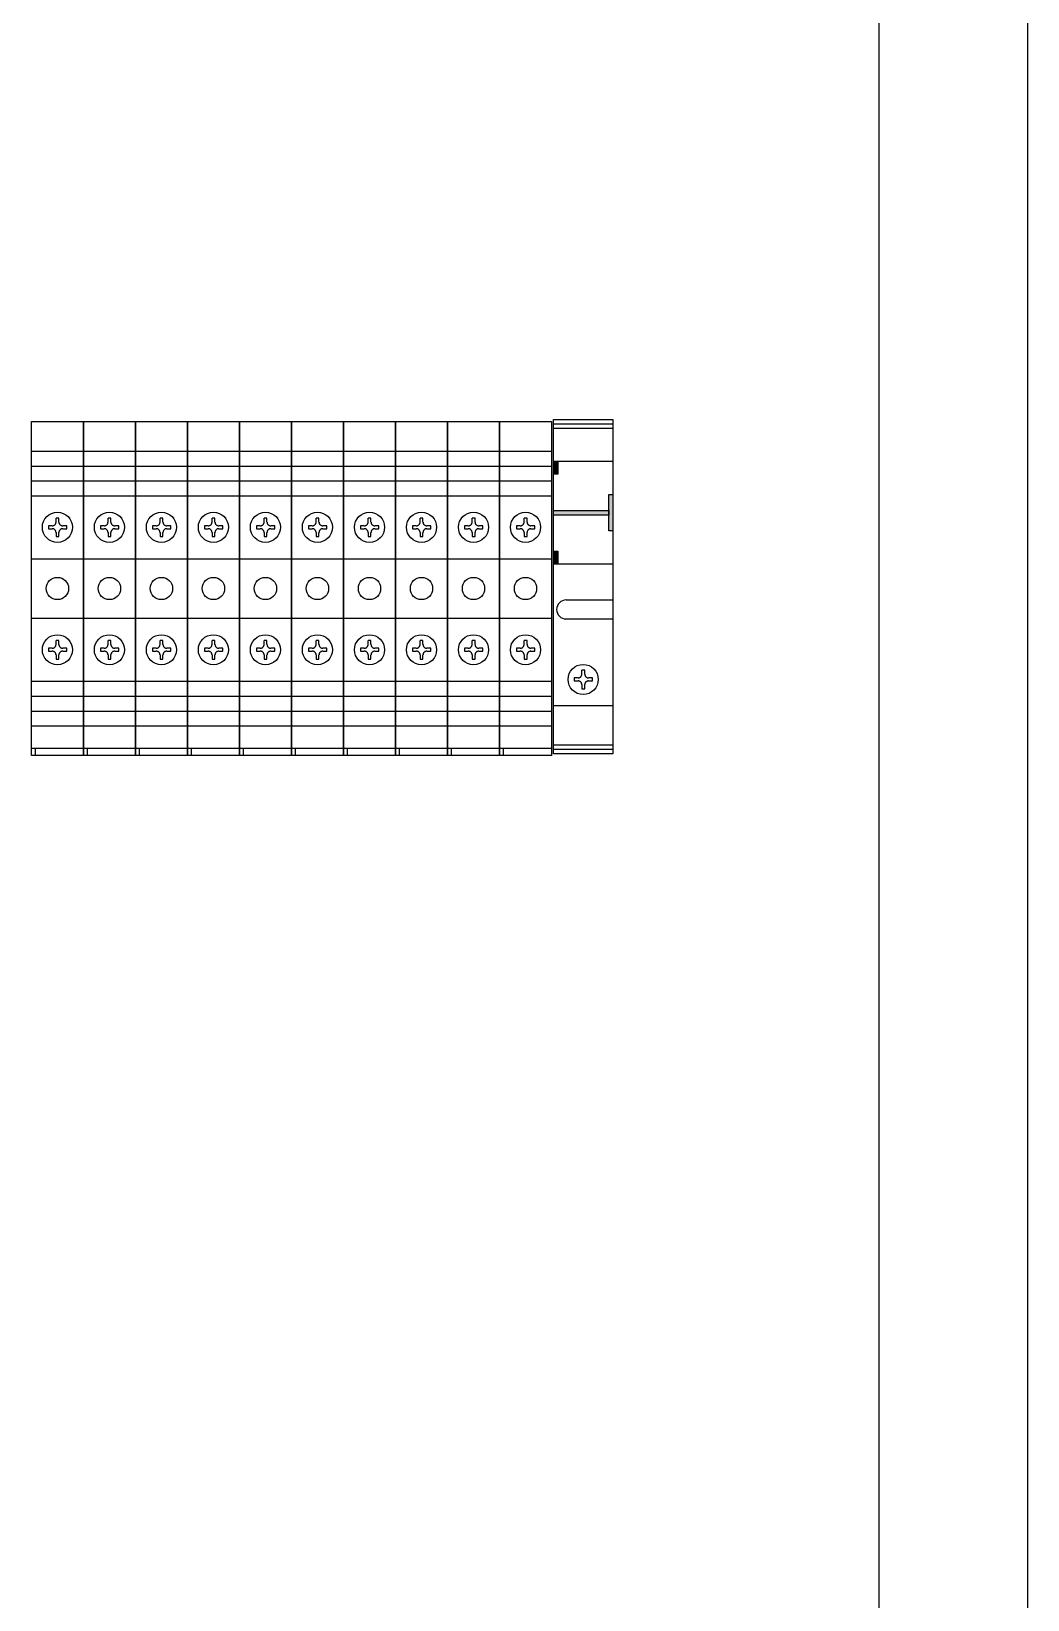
# Model space of a CAD drawing. Extents: x 304728 to 305528, y 295754 to 297954.
# Drawn here: x 305393.5 to 305527.6, y 296362.8 to 296574 of the extents above; entities that cross this region are included whole.
import ezdxf

# ---------------------------------------------------------------- set-up
doc = ezdxf.new("R2010")
doc.units = 0
doc.header["$MEASUREMENT"] = 0
doc.linetypes.add('ACAD_ISO02W100', pattern=[15, 12, -3])
doc.linetypes.add('DASHED', pattern=[0.75, 0.5, -0.25])
for name, color, linetype in [('Layer1', 7, 'Continuous'), ('布置图', 30, 'Continuous'), ('文字', 3, 'Continuous')]:
    doc.layers.add(name, color=color, linetype=linetype)

msp = doc.modelspace()

# ---------------------------------------------------------------- hatches: boundary and pattern name
for points in [[(305463.81, 296514.37), (305464.41, 296514.37), (305464.41, 296516.12), (305463.81, 296516.12)], [(305471.27, 296506.72), (305471.81, 296506.72), (305471.81, 296511.63), (305471.27, 296511.63)], [(305471.27, 296508.84), (305471.27, 296509.5), (305463.81, 296509.5), (305463.81, 296508.84)], [(305464.41, 296503.98), (305463.81, 296503.98), (305463.81, 296502.23), (305464.41, 296502.23)]]:
    msp.add_hatch(color=7).paths.add_polyline_path(points)

# ---------------------------------------------------------------- linework, layer by layer
at = {"color": 0}
for p, q in [((305463.81, 296521.14), (305471.81, 296521.14)), ((305463.81, 296520.55), (305471.81, 296520.55)), ((305465.52, 296497.44), (305471.81, 296497.44)), ((305465.52, 296494.87), (305471.81, 296494.87)), ((305463.81, 296483.2), (305471.81, 296483.2)), ((305463.81, 296477.91), (305471.81, 296477.91)), ((305463.81, 296477.31), (305471.81, 296477.31))]:
    msp.add_line(p, q, dxfattribs=at)
at = {"color": 1}
for p, q in [((305393.53, 296517.47), (305400.54, 296517.47)), ((305428.54, 296517.47), (305435.54, 296517.47)), ((305393.53, 296515.47), (305400.54, 296515.47)), ((305428.54, 296515.47), (305435.54, 296515.47)), ((305393.53, 296513.47), (305400.54, 296513.47)), ((305428.54, 296513.47), (305435.54, 296513.47)), ((305393.53, 296511.47), (305400.54, 296511.47)), ((305428.54, 296511.47), (305435.54, 296511.47)), ((305393.53, 296502.97), (305400.54, 296502.97)), ((305428.54, 296502.97), (305435.54, 296502.97)), ((305393.53, 296494.97), (305400.54, 296494.97)), ((305428.54, 296494.97), (305435.54, 296494.97)), ((305393.53, 296486.47), (305400.54, 296486.47)), ((305428.54, 296486.47), (305435.54, 296486.47)), ((305393.53, 296484.47), (305400.54, 296484.47)), ((305428.54, 296484.47), (305435.54, 296484.47)), ((305393.53, 296482.47), (305400.54, 296482.47)), ((305428.54, 296482.47), (305435.54, 296482.47)), ((305393.53, 296480.47), (305400.54, 296480.47)), ((305428.54, 296480.47), (305435.54, 296480.47)), ((305393.53, 296477.47), (305400.54, 296477.47)), ((305394.03, 296477.47), (305394.03, 296476.47)), ((305428.54, 296477.47), (305435.54, 296477.47)), ((305429.04, 296477.47), (305429.04, 296476.47))]:
    msp.add_line(p, q, dxfattribs=at)
at = {"color": 7}
for p, q in [((305400.54, 296517.47), (305407.54, 296517.47)), ((305414.54, 296517.47), (305421.54, 296517.47)), ((305435.54, 296517.47), (305442.55, 296517.47)), ((305449.55, 296517.47), (305456.55, 296517.47)), ((305400.54, 296515.47), (305407.54, 296515.47)), ((305414.54, 296515.47), (305421.54, 296515.47)), ((305435.54, 296515.47), (305442.55, 296515.47)), ((305449.55, 296515.47), (305456.55, 296515.47)), ((305400.54, 296513.47), (305407.54, 296513.47)), ((305414.54, 296513.47), (305421.54, 296513.47)), ((305435.54, 296513.47), (305442.55, 296513.47)), ((305449.55, 296513.47), (305456.55, 296513.47)), ((305400.54, 296511.47), (305407.54, 296511.47)), ((305414.54, 296511.47), (305421.54, 296511.47)), ((305435.54, 296511.47), (305442.55, 296511.47)), ((305449.55, 296511.47), (305456.55, 296511.47)), ((305400.54, 296502.97), (305407.54, 296502.97)), ((305414.54, 296502.97), (305421.54, 296502.97)), ((305435.54, 296502.97), (305442.55, 296502.97)), ((305449.55, 296502.97), (305456.55, 296502.97)), ((305400.54, 296494.97), (305407.54, 296494.97)), ((305414.54, 296494.97), (305421.54, 296494.97)), ((305435.54, 296494.97), (305442.55, 296494.97)), ((305449.55, 296494.97), (305456.55, 296494.97)), ((305400.54, 296486.47), (305407.54, 296486.47)), ((305414.54, 296486.47), (305421.54, 296486.47)), ((305435.54, 296486.47), (305442.55, 296486.47)), ((305449.55, 296486.47), (305456.55, 296486.47)), ((305400.54, 296484.47), (305407.54, 296484.47)), ((305414.54, 296484.47), (305421.54, 296484.47)), ((305435.54, 296484.47), (305442.55, 296484.47)), ((305449.55, 296484.47), (305456.55, 296484.47)), ((305400.54, 296482.47), (305407.54, 296482.47)), ((305414.54, 296482.47), (305421.54, 296482.47)), ((305435.54, 296482.47), (305442.55, 296482.47)), ((305449.55, 296482.47), (305456.55, 296482.47)), ((305400.54, 296480.47), (305407.54, 296480.47)), ((305414.54, 296480.47), (305421.54, 296480.47)), ((305435.54, 296480.47), (305442.55, 296480.47)), ((305449.55, 296480.47), (305456.55, 296480.47)), ((305400.54, 296477.47), (305407.54, 296477.47)), ((305401.04, 296477.47), (305401.04, 296476.47)), ((305414.54, 296477.47), (305421.54, 296477.47)), ((305415.04, 296477.47), (305415.04, 296476.47)), ((305435.54, 296477.47), (305442.55, 296477.47)), ((305436.04, 296477.47), (305436.04, 296476.47)), ((305449.55, 296477.47), (305456.55, 296477.47)), ((305450.05, 296477.47), (305450.05, 296476.47))]:
    msp.add_line(p, q, dxfattribs=at)
at = {"color": 4}
for p, q in [((305407.54, 296517.47), (305414.54, 296517.47)), ((305442.55, 296517.47), (305449.55, 296517.47)), ((305407.54, 296515.47), (305414.54, 296515.47)), ((305442.55, 296515.47), (305449.55, 296515.47)), ((305407.54, 296513.47), (305414.54, 296513.47)), ((305442.55, 296513.47), (305449.55, 296513.47)), ((305407.54, 296511.47), (305414.54, 296511.47)), ((305442.55, 296511.47), (305449.55, 296511.47)), ((305407.54, 296502.97), (305414.54, 296502.97)), ((305442.55, 296502.97), (305449.55, 296502.97)), ((305407.54, 296494.97), (305414.54, 296494.97)), ((305442.55, 296494.97), (305449.55, 296494.97)), ((305407.54, 296486.47), (305414.54, 296486.47)), ((305442.55, 296486.47), (305449.55, 296486.47)), ((305407.54, 296484.47), (305414.54, 296484.47)), ((305442.55, 296484.47), (305449.55, 296484.47)), ((305407.54, 296482.47), (305414.54, 296482.47)), ((305442.55, 296482.47), (305449.55, 296482.47)), ((305407.54, 296480.47), (305414.54, 296480.47)), ((305442.55, 296480.47), (305449.55, 296480.47)), ((305407.54, 296477.47), (305414.54, 296477.47)), ((305408.04, 296477.47), (305408.04, 296476.47)), ((305442.55, 296477.47), (305449.55, 296477.47)), ((305443.05, 296477.47), (305443.05, 296476.47))]:
    msp.add_line(p, q, dxfattribs=at)
at = {"color": 3}
for p, q in [((305421.54, 296517.47), (305428.54, 296517.47)), ((305456.55, 296517.47), (305463.55, 296517.47)), ((305421.54, 296515.47), (305428.54, 296515.47)), ((305456.55, 296515.47), (305463.55, 296515.47)), ((305421.54, 296513.47), (305428.54, 296513.47)), ((305456.55, 296513.47), (305463.55, 296513.47)), ((305421.54, 296511.47), (305428.54, 296511.47)), ((305456.55, 296511.47), (305463.55, 296511.47)), ((305421.54, 296502.97), (305428.54, 296502.97)), ((305456.55, 296502.97), (305463.55, 296502.97)), ((305421.54, 296494.97), (305428.54, 296494.97)), ((305456.55, 296494.97), (305463.55, 296494.97)), ((305421.54, 296486.47), (305428.54, 296486.47)), ((305456.55, 296486.47), (305463.55, 296486.47)), ((305421.54, 296484.47), (305428.54, 296484.47)), ((305456.55, 296484.47), (305463.55, 296484.47)), ((305421.54, 296482.47), (305428.54, 296482.47)), ((305456.55, 296482.47), (305463.55, 296482.47)), ((305421.54, 296480.47), (305428.54, 296480.47)), ((305456.55, 296480.47), (305463.55, 296480.47)), ((305421.54, 296477.47), (305428.54, 296477.47)), ((305422.04, 296477.47), (305422.04, 296476.47)), ((305456.55, 296477.47), (305463.55, 296477.47)), ((305457.05, 296477.47), (305457.05, 296476.47))]:
    msp.add_line(p, q, dxfattribs=at)
at = {"color": 2}
msp.add_lwpolyline([(305507.64, 297953.76), (305527.64, 297953.76), (305527.64, 295753.76), (305507.64, 295753.76)], close=True, dxfattribs=at)
at = {"color": 1}
for points in [[(305393.53, 296521.47), (305400.54, 296521.47), (305400.54, 296476.47), (305393.53, 296476.47)], [(305428.54, 296521.47), (305435.54, 296521.47), (305435.54, 296476.47), (305428.54, 296476.47)]]:
    msp.add_lwpolyline(points, close=True, dxfattribs=at)
at = {"color": 7}
for points in [[(305400.54, 296521.47), (305407.54, 296521.47), (305407.54, 296476.47), (305400.54, 296476.47)], [(305414.54, 296521.47), (305421.54, 296521.47), (305421.54, 296476.47), (305414.54, 296476.47)], [(305435.54, 296521.47), (305442.55, 296521.47), (305442.55, 296476.47), (305435.54, 296476.47)], [(305449.55, 296521.47), (305456.55, 296521.47), (305456.55, 296476.47), (305449.55, 296476.47)]]:
    msp.add_lwpolyline(points, close=True, dxfattribs=at)
at = {"color": 4}
for points in [[(305407.54, 296521.47), (305414.54, 296521.47), (305414.54, 296476.47), (305407.54, 296476.47)], [(305442.55, 296521.47), (305449.55, 296521.47), (305449.55, 296476.47), (305442.55, 296476.47)]]:
    msp.add_lwpolyline(points, close=True, dxfattribs=at)
at = {"color": 3}
for points in [[(305421.54, 296521.47), (305428.54, 296521.47), (305428.54, 296476.47), (305421.54, 296476.47)], [(305456.55, 296521.47), (305463.55, 296521.47), (305463.55, 296476.47), (305456.55, 296476.47)]]:
    msp.add_lwpolyline(points, close=True, dxfattribs=at)
at = {"color": 0, "elevation": 0}
for points in [[(305463.81, 296521.72), (305471.81, 296521.72), (305471.81, 296476.72), (305463.81, 296476.72)], [(305463.81, 296516.12), (305471.81, 296516.12), (305471.81, 296502.23), (305463.81, 296502.23)], [(305463.81, 296516.12), (305464.41, 296516.12), (305464.41, 296514.37), (305463.81, 296514.37)], [(305471.27, 296511.63), (305471.81, 296511.63), (305471.81, 296506.72), (305471.27, 296506.72)], [(305463.81, 296509.5), (305471.27, 296509.5), (305471.27, 296508.84), (305463.81, 296508.84)], [(305463.81, 296503.98), (305464.41, 296503.98), (305464.41, 296502.23), (305463.81, 296502.23)]]:
    msp.add_lwpolyline(points, close=True, dxfattribs=at)
at = {"color": 1}
for centre in [(305397.04, 296498.97), (305432.04, 296498.97)]:
    msp.add_circle(centre, 1.5, dxfattribs=at)
at = {"color": 7}
for centre in [(305404.04, 296498.97), (305418.04, 296498.97), (305439.05, 296498.97), (305453.05, 296498.97)]:
    msp.add_circle(centre, 1.5, dxfattribs=at)
at = {"color": 4}
for centre in [(305411.04, 296498.97), (305446.05, 296498.97)]:
    msp.add_circle(centre, 1.5, dxfattribs=at)
at = {"color": 3}
for centre in [(305425.04, 296498.97), (305460.05, 296498.97)]:
    msp.add_circle(centre, 1.5, dxfattribs=at)
at = {"color": 0}
msp.add_arc((305465.52, 296496.15), 1.28, 90, 270, dxfattribs=at)
at = {"layer": 'Layer1', "color": 1, "lineweight": -3, "ltscale": 50}
for centre in [(305397.04, 296507.22), (305432.04, 296507.22), (305397.04, 296490.72), (305432.04, 296490.72)]:
    msp.add_circle(centre, 2.03, dxfattribs=at)
at = {"layer": 'Layer1', "color": 7, "lineweight": -3, "ltscale": 50}
for centre in [(305404.04, 296507.22), (305418.04, 296507.22), (305439.05, 296507.22), (305453.05, 296507.22), (305404.04, 296490.72), (305418.04, 296490.72), (305439.05, 296490.72), (305453.05, 296490.72), (305467.81, 296486.72)]:
    msp.add_circle(centre, 2.03, dxfattribs=at)
at = {"layer": 'Layer1', "color": 4, "lineweight": -3, "ltscale": 50}
for centre in [(305411.04, 296507.22), (305446.05, 296507.22), (305411.04, 296490.72), (305446.05, 296490.72)]:
    msp.add_circle(centre, 2.03, dxfattribs=at)
at = {"layer": 'Layer1', "color": 3, "lineweight": -3, "ltscale": 50}
for centre in [(305425.04, 296507.22), (305460.05, 296507.22), (305425.04, 296490.72), (305460.05, 296490.72)]:
    msp.add_circle(centre, 2.03, dxfattribs=at)
at = {"layer": '布置图', "linetype": 'DASHED'}
msp.add_lwpolyline([(304727.64, 297953.76), (305527.64, 297953.76), (305527.64, 295753.76), (304727.64, 295753.76)], close=True, dxfattribs=at)
at = {"layer": '文字', "color": 1, "linetype": 'ACAD_ISO02W100'}
for p, q in [((305397.24, 296508.45), (305396.85, 296508.45)), ((305396.85, 296507.93), (305396.85, 296508.45)), ((305397.24, 296507.93), (305397.24, 296508.45)), ((305432.25, 296508.45), (305431.86, 296508.45)), ((305431.86, 296507.93), (305431.86, 296508.45)), ((305432.25, 296507.93), (305432.25, 296508.45)), ((305396.34, 296507.42), (305395.83, 296507.42)), ((305395.83, 296507.42), (305395.83, 296507.03)), ((305395.83, 296507.03), (305396.34, 296507.03)), ((305396.85, 296506.52), (305396.85, 296505.97)), ((305397.24, 296505.97), (305397.24, 296506.52)), ((305398.3, 296507.42), (305397.75, 296507.42)), ((305397.75, 296507.03), (305398.3, 296507.03)), ((305398.3, 296507.03), (305398.3, 296507.42)), ((305431.35, 296507.42), (305430.84, 296507.42)), ((305430.84, 296507.42), (305430.84, 296507.03)), ((305430.84, 296507.03), (305431.35, 296507.03)), ((305431.86, 296506.52), (305431.86, 296505.97)), ((305432.25, 296505.97), (305432.25, 296506.52)), ((305433.31, 296507.42), (305432.76, 296507.42)), ((305432.76, 296507.03), (305433.31, 296507.03)), ((305433.31, 296507.03), (305433.31, 296507.42)), ((305396.85, 296505.97), (305397.24, 296505.97)), ((305431.86, 296505.97), (305432.25, 296505.97)), ((305397.24, 296491.95), (305396.85, 296491.95)), ((305396.85, 296491.43), (305396.85, 296491.95)), ((305397.24, 296491.43), (305397.24, 296491.95)), ((305432.25, 296491.95), (305431.86, 296491.95)), ((305431.86, 296491.43), (305431.86, 296491.95)), ((305432.25, 296491.43), (305432.25, 296491.95)), ((305396.34, 296490.92), (305395.83, 296490.92)), ((305395.83, 296490.92), (305395.83, 296490.53)), ((305395.83, 296490.53), (305396.34, 296490.53)), ((305396.85, 296490.02), (305396.85, 296489.47)), ((305396.85, 296489.47), (305397.24, 296489.47)), ((305397.24, 296489.47), (305397.24, 296490.02)), ((305398.3, 296490.92), (305397.75, 296490.92)), ((305397.75, 296490.53), (305398.3, 296490.53)), ((305398.3, 296490.53), (305398.3, 296490.92)), ((305431.35, 296490.92), (305430.84, 296490.92)), ((305430.84, 296490.92), (305430.84, 296490.53)), ((305430.84, 296490.53), (305431.35, 296490.53)), ((305431.86, 296490.02), (305431.86, 296489.47)), ((305431.86, 296489.47), (305432.25, 296489.47)), ((305432.25, 296489.47), (305432.25, 296490.02)), ((305433.31, 296490.92), (305432.76, 296490.92)), ((305432.76, 296490.53), (305433.31, 296490.53)), ((305433.31, 296490.53), (305433.31, 296490.92))]:
    msp.add_line(p, q, dxfattribs=at)
at = {"layer": '文字', "color": 7, "linetype": 'ACAD_ISO02W100'}
for p, q in [((305404.24, 296508.45), (305403.85, 296508.45)), ((305403.85, 296507.93), (305403.85, 296508.45)), ((305404.24, 296507.93), (305404.24, 296508.45)), ((305418.25, 296508.45), (305417.85, 296508.45)), ((305417.85, 296507.93), (305417.85, 296508.45)), ((305418.25, 296507.93), (305418.25, 296508.45)), ((305439.25, 296508.45), (305438.86, 296508.45)), ((305438.86, 296507.93), (305438.86, 296508.45)), ((305439.25, 296507.93), (305439.25, 296508.45)), ((305453.25, 296508.45), (305452.86, 296508.45)), ((305452.86, 296507.93), (305452.86, 296508.45)), ((305453.25, 296507.93), (305453.25, 296508.45)), ((305403.34, 296507.42), (305402.83, 296507.42)), ((305402.83, 296507.42), (305402.83, 296507.03)), ((305402.83, 296507.03), (305403.34, 296507.03)), ((305403.85, 296506.52), (305403.85, 296505.97)), ((305404.24, 296505.97), (305404.24, 296506.52)), ((305405.3, 296507.42), (305404.75, 296507.42)), ((305404.75, 296507.03), (305405.3, 296507.03)), ((305405.3, 296507.03), (305405.3, 296507.42)), ((305417.34, 296507.42), (305416.84, 296507.42)), ((305416.84, 296507.42), (305416.84, 296507.03)), ((305416.84, 296507.03), (305417.34, 296507.03)), ((305417.85, 296506.52), (305417.85, 296505.97)), ((305418.25, 296505.97), (305418.25, 296506.52)), ((305419.31, 296507.42), (305418.76, 296507.42)), ((305418.76, 296507.03), (305419.31, 296507.03)), ((305419.31, 296507.03), (305419.31, 296507.42)), ((305438.35, 296507.42), (305437.84, 296507.42)), ((305437.84, 296507.42), (305437.84, 296507.03)), ((305437.84, 296507.03), (305438.35, 296507.03)), ((305438.86, 296506.52), (305438.86, 296505.97)), ((305439.25, 296505.97), (305439.25, 296506.52)), ((305440.31, 296507.42), (305439.76, 296507.42)), ((305439.76, 296507.03), (305440.31, 296507.03)), ((305440.31, 296507.03), (305440.31, 296507.42)), ((305452.35, 296507.42), (305451.84, 296507.42)), ((305451.84, 296507.42), (305451.84, 296507.03)), ((305451.84, 296507.03), (305452.35, 296507.03)), ((305452.86, 296506.52), (305452.86, 296505.97)), ((305453.25, 296505.97), (305453.25, 296506.52)), ((305454.32, 296507.42), (305453.76, 296507.42)), ((305453.76, 296507.03), (305454.32, 296507.03)), ((305454.32, 296507.03), (305454.32, 296507.42)), ((305403.85, 296505.97), (305404.24, 296505.97)), ((305417.85, 296505.97), (305418.25, 296505.97)), ((305438.86, 296505.97), (305439.25, 296505.97)), ((305452.86, 296505.97), (305453.25, 296505.97)), ((305404.24, 296491.95), (305403.85, 296491.95)), ((305403.85, 296491.43), (305403.85, 296491.95)), ((305404.24, 296491.43), (305404.24, 296491.95)), ((305418.25, 296491.95), (305417.85, 296491.95)), ((305417.85, 296491.43), (305417.85, 296491.95)), ((305418.25, 296491.43), (305418.25, 296491.95)), ((305439.25, 296491.95), (305438.86, 296491.95)), ((305438.86, 296491.43), (305438.86, 296491.95)), ((305439.25, 296491.43), (305439.25, 296491.95)), ((305453.25, 296491.95), (305452.86, 296491.95)), ((305452.86, 296491.43), (305452.86, 296491.95)), ((305453.25, 296491.43), (305453.25, 296491.95)), ((305403.34, 296490.92), (305402.83, 296490.92)), ((305402.83, 296490.92), (305402.83, 296490.53)), ((305402.83, 296490.53), (305403.34, 296490.53)), ((305403.85, 296490.02), (305403.85, 296489.47)), ((305403.85, 296489.47), (305404.24, 296489.47)), ((305404.24, 296489.47), (305404.24, 296490.02)), ((305405.3, 296490.92), (305404.75, 296490.92)), ((305404.75, 296490.53), (305405.3, 296490.53)), ((305405.3, 296490.53), (305405.3, 296490.92)), ((305417.34, 296490.92), (305416.84, 296490.92)), ((305416.84, 296490.92), (305416.84, 296490.53)), ((305416.84, 296490.53), (305417.34, 296490.53)), ((305417.85, 296490.02), (305417.85, 296489.47)), ((305417.85, 296489.47), (305418.25, 296489.47)), ((305418.25, 296489.47), (305418.25, 296490.02)), ((305419.31, 296490.92), (305418.76, 296490.92)), ((305418.76, 296490.53), (305419.31, 296490.53)), ((305419.31, 296490.53), (305419.31, 296490.92)), ((305438.35, 296490.92), (305437.84, 296490.92)), ((305437.84, 296490.92), (305437.84, 296490.53)), ((305437.84, 296490.53), (305438.35, 296490.53)), ((305438.86, 296490.02), (305438.86, 296489.47)), ((305438.86, 296489.47), (305439.25, 296489.47)), ((305439.25, 296489.47), (305439.25, 296490.02)), ((305440.31, 296490.92), (305439.76, 296490.92)), ((305439.76, 296490.53), (305440.31, 296490.53)), ((305440.31, 296490.53), (305440.31, 296490.92)), ((305452.35, 296490.92), (305451.84, 296490.92)), ((305451.84, 296490.92), (305451.84, 296490.53)), ((305451.84, 296490.53), (305452.35, 296490.53)), ((305452.86, 296490.02), (305452.86, 296489.47)), ((305452.86, 296489.47), (305453.25, 296489.47)), ((305453.25, 296489.47), (305453.25, 296490.02)), ((305454.32, 296490.92), (305453.76, 296490.92)), ((305453.76, 296490.53), (305454.32, 296490.53)), ((305454.32, 296490.53), (305454.32, 296490.92)), ((305468.02, 296487.95), (305467.63, 296487.95)), ((305467.63, 296487.43), (305467.63, 296487.95)), ((305468.02, 296487.43), (305468.02, 296487.95)), ((305467.12, 296486.92), (305466.61, 296486.92)), ((305466.61, 296486.92), (305466.61, 296486.53)), ((305466.61, 296486.53), (305467.12, 296486.53)), ((305467.63, 296486.02), (305467.63, 296485.47)), ((305467.63, 296485.47), (305468.02, 296485.47)), ((305468.02, 296485.47), (305468.02, 296486.02)), ((305469.08, 296486.92), (305468.53, 296486.92)), ((305468.53, 296486.53), (305469.08, 296486.53)), ((305469.08, 296486.53), (305469.08, 296486.92))]:
    msp.add_line(p, q, dxfattribs=at)
at = {"layer": '文字', "color": 4, "linetype": 'ACAD_ISO02W100'}
for p, q in [((305411.25, 296508.45), (305410.85, 296508.45)), ((305410.85, 296507.93), (305410.85, 296508.45)), ((305411.25, 296507.93), (305411.25, 296508.45)), ((305446.25, 296508.45), (305445.86, 296508.45)), ((305445.86, 296507.93), (305445.86, 296508.45)), ((305446.25, 296507.93), (305446.25, 296508.45)), ((305410.34, 296507.42), (305409.83, 296507.42)), ((305409.83, 296507.42), (305409.83, 296507.03)), ((305409.83, 296507.03), (305410.34, 296507.03)), ((305410.85, 296506.52), (305410.85, 296505.97)), ((305411.25, 296505.97), (305411.25, 296506.52)), ((305412.31, 296507.42), (305411.76, 296507.42)), ((305411.76, 296507.03), (305412.31, 296507.03)), ((305412.31, 296507.03), (305412.31, 296507.42)), ((305445.35, 296507.42), (305444.84, 296507.42)), ((305444.84, 296507.42), (305444.84, 296507.03)), ((305444.84, 296507.03), (305445.35, 296507.03)), ((305445.86, 296506.52), (305445.86, 296505.97)), ((305446.25, 296505.97), (305446.25, 296506.52)), ((305447.31, 296507.42), (305446.76, 296507.42)), ((305446.76, 296507.03), (305447.31, 296507.03)), ((305447.31, 296507.03), (305447.31, 296507.42)), ((305410.85, 296505.97), (305411.25, 296505.97)), ((305445.86, 296505.97), (305446.25, 296505.97)), ((305411.25, 296491.95), (305410.85, 296491.95)), ((305410.85, 296491.43), (305410.85, 296491.95)), ((305411.25, 296491.43), (305411.25, 296491.95)), ((305446.25, 296491.95), (305445.86, 296491.95)), ((305445.86, 296491.43), (305445.86, 296491.95)), ((305446.25, 296491.43), (305446.25, 296491.95)), ((305410.34, 296490.92), (305409.83, 296490.92)), ((305409.83, 296490.92), (305409.83, 296490.53)), ((305409.83, 296490.53), (305410.34, 296490.53)), ((305410.85, 296490.02), (305410.85, 296489.47)), ((305410.85, 296489.47), (305411.25, 296489.47)), ((305411.25, 296489.47), (305411.25, 296490.02)), ((305412.31, 296490.92), (305411.76, 296490.92)), ((305411.76, 296490.53), (305412.31, 296490.53)), ((305412.31, 296490.53), (305412.31, 296490.92)), ((305445.35, 296490.92), (305444.84, 296490.92)), ((305444.84, 296490.92), (305444.84, 296490.53)), ((305444.84, 296490.53), (305445.35, 296490.53)), ((305445.86, 296490.02), (305445.86, 296489.47)), ((305445.86, 296489.47), (305446.25, 296489.47)), ((305446.25, 296489.47), (305446.25, 296490.02)), ((305447.31, 296490.92), (305446.76, 296490.92)), ((305446.76, 296490.53), (305447.31, 296490.53)), ((305447.31, 296490.53), (305447.31, 296490.92))]:
    msp.add_line(p, q, dxfattribs=at)
at = {"layer": '文字', "color": 3, "linetype": 'ACAD_ISO02W100'}
for p, q in [((305425.25, 296508.45), (305424.86, 296508.45)), ((305424.86, 296507.93), (305424.86, 296508.45)), ((305425.25, 296507.93), (305425.25, 296508.45)), ((305460.26, 296508.45), (305459.86, 296508.45)), ((305459.86, 296507.93), (305459.86, 296508.45)), ((305460.26, 296507.93), (305460.26, 296508.45)), ((305424.35, 296507.42), (305423.84, 296507.42)), ((305423.84, 296507.42), (305423.84, 296507.03)), ((305423.84, 296507.03), (305424.35, 296507.03)), ((305424.86, 296506.52), (305424.86, 296505.97)), ((305425.25, 296505.97), (305425.25, 296506.52)), ((305426.31, 296507.42), (305425.76, 296507.42)), ((305425.76, 296507.03), (305426.31, 296507.03)), ((305426.31, 296507.03), (305426.31, 296507.42)), ((305459.35, 296507.42), (305458.84, 296507.42)), ((305458.84, 296507.42), (305458.84, 296507.03)), ((305458.84, 296507.03), (305459.35, 296507.03)), ((305459.86, 296506.52), (305459.86, 296505.97)), ((305460.26, 296505.97), (305460.26, 296506.52)), ((305461.32, 296507.42), (305460.77, 296507.42)), ((305460.77, 296507.03), (305461.32, 296507.03)), ((305461.32, 296507.03), (305461.32, 296507.42)), ((305424.86, 296505.97), (305425.25, 296505.97)), ((305459.86, 296505.97), (305460.26, 296505.97)), ((305425.25, 296491.95), (305424.86, 296491.95)), ((305424.86, 296491.43), (305424.86, 296491.95)), ((305425.25, 296491.43), (305425.25, 296491.95)), ((305460.26, 296491.95), (305459.86, 296491.95)), ((305459.86, 296491.43), (305459.86, 296491.95)), ((305460.26, 296491.43), (305460.26, 296491.95)), ((305424.35, 296490.92), (305423.84, 296490.92)), ((305423.84, 296490.92), (305423.84, 296490.53)), ((305423.84, 296490.53), (305424.35, 296490.53)), ((305424.86, 296490.02), (305424.86, 296489.47)), ((305424.86, 296489.47), (305425.25, 296489.47)), ((305425.25, 296489.47), (305425.25, 296490.02)), ((305426.31, 296490.92), (305425.76, 296490.92)), ((305425.76, 296490.53), (305426.31, 296490.53)), ((305426.31, 296490.53), (305426.31, 296490.92)), ((305459.35, 296490.92), (305458.84, 296490.92)), ((305458.84, 296490.92), (305458.84, 296490.53)), ((305458.84, 296490.53), (305459.35, 296490.53)), ((305459.86, 296490.02), (305459.86, 296489.47)), ((305459.86, 296489.47), (305460.26, 296489.47)), ((305460.26, 296489.47), (305460.26, 296490.02)), ((305461.32, 296490.92), (305460.77, 296490.92)), ((305460.77, 296490.53), (305461.32, 296490.53)), ((305461.32, 296490.53), (305461.32, 296490.92))]:
    msp.add_line(p, q, dxfattribs=at)
at = {"layer": '文字', "color": 1, "linetype": 'ACAD_ISO02W100'}
for centre, start, end in [((305396.34, 296507.93), 270, 0), ((305396.34, 296506.52), 0, 90), ((305397.75, 296507.93), 180, 270), ((305397.75, 296506.52), 90, 180), ((305431.35, 296507.93), 270, 0), ((305431.35, 296506.52), 0, 90), ((305432.76, 296507.93), 180, 270), ((305432.76, 296506.52), 90, 180), ((305396.34, 296491.43), 270, 0), ((305397.75, 296491.43), 180, 270), ((305431.35, 296491.43), 270, 0), ((305432.76, 296491.43), 180, 270), ((305396.34, 296490.02), 0, 90), ((305397.75, 296490.02), 90, 180), ((305431.35, 296490.02), 0, 90), ((305432.76, 296490.02), 90, 180)]:
    msp.add_arc(centre, 0.509, start, end, dxfattribs=at)
at = {"layer": '文字', "color": 7, "linetype": 'ACAD_ISO02W100'}
for centre, start, end in [((305403.34, 296507.93), 270, 0), ((305403.34, 296506.52), 0, 90), ((305404.75, 296507.93), 180, 270), ((305404.75, 296506.52), 90, 180), ((305417.34, 296507.93), 270, 0), ((305417.34, 296506.52), 0, 90), ((305418.76, 296507.93), 180, 270), ((305418.76, 296506.52), 90, 180), ((305438.35, 296507.93), 270, 0), ((305438.35, 296506.52), 0, 90), ((305439.76, 296507.93), 180, 270), ((305439.76, 296506.52), 90, 180), ((305452.35, 296507.93), 270, 0), ((305452.35, 296506.52), 0, 90), ((305453.76, 296507.93), 180, 270), ((305453.76, 296506.52), 90, 180), ((305403.34, 296491.43), 270, 0), ((305404.75, 296491.43), 180, 270), ((305417.34, 296491.43), 270, 0), ((305418.76, 296491.43), 180, 270), ((305438.35, 296491.43), 270, 0), ((305439.76, 296491.43), 180, 270), ((305452.35, 296491.43), 270, 0), ((305453.76, 296491.43), 180, 270), ((305403.34, 296490.02), 0, 90), ((305404.75, 296490.02), 90, 180), ((305417.34, 296490.02), 0, 90), ((305418.76, 296490.02), 90, 180), ((305438.35, 296490.02), 0, 90), ((305439.76, 296490.02), 90, 180), ((305452.35, 296490.02), 0, 90), ((305453.76, 296490.02), 90, 180), ((305467.12, 296487.43), 270, 0), ((305468.53, 296487.43), 180, 270), ((305467.12, 296486.02), 0, 90), ((305468.53, 296486.02), 90, 180)]:
    msp.add_arc(centre, 0.509, start, end, dxfattribs=at)
at = {"layer": '文字', "color": 4, "linetype": 'ACAD_ISO02W100'}
for centre, start, end in [((305410.34, 296507.93), 270, 0), ((305410.34, 296506.52), 0, 90), ((305411.76, 296507.93), 180, 270), ((305411.76, 296506.52), 90, 180), ((305445.35, 296507.93), 270, 0), ((305445.35, 296506.52), 0, 90), ((305446.76, 296507.93), 180, 270), ((305446.76, 296506.52), 90, 180), ((305410.34, 296491.43), 270, 0), ((305411.76, 296491.43), 180, 270), ((305445.35, 296491.43), 270, 0), ((305446.76, 296491.43), 180, 270), ((305410.34, 296490.02), 0, 90), ((305411.76, 296490.02), 90, 180), ((305445.35, 296490.02), 0, 90), ((305446.76, 296490.02), 90, 180)]:
    msp.add_arc(centre, 0.509, start, end, dxfattribs=at)
at = {"layer": '文字', "color": 3, "linetype": 'ACAD_ISO02W100'}
for centre, start, end in [((305424.35, 296507.93), 270, 0), ((305424.35, 296506.52), 0, 90), ((305425.76, 296507.93), 180, 270), ((305425.76, 296506.52), 90, 180), ((305459.35, 296507.93), 270, 0), ((305459.35, 296506.52), 0, 90), ((305460.77, 296507.93), 180, 270), ((305460.77, 296506.52), 90, 180), ((305424.35, 296491.43), 270, 0), ((305425.76, 296491.43), 180, 270), ((305459.35, 296491.43), 270, 0), ((305460.77, 296491.43), 180, 270), ((305424.35, 296490.02), 0, 90), ((305425.76, 296490.02), 90, 180), ((305459.35, 296490.02), 0, 90), ((305460.77, 296490.02), 90, 180)]:
    msp.add_arc(centre, 0.509, start, end, dxfattribs=at)

doc.saveas('drawing.dxf')
